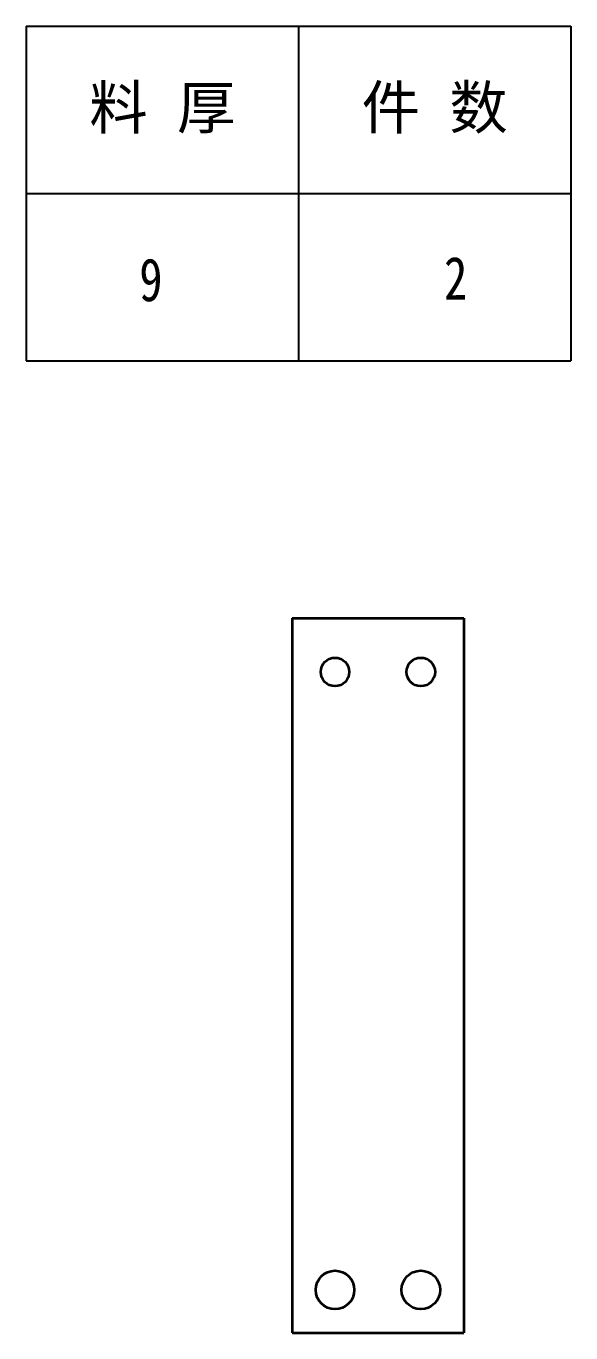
# Model space of a CAD drawing. Header units: millimetres. Extents: x -15766 to 80009, y -9701 to 15159.
# Drawn here: x 4192 to 4319, y 13643.3 to 13947.8 of the extents above; entities that cross this region are included whole.
import ezdxf
from ezdxf.enums import TextEntityAlignment as Align

# ---------------------------------------------------------------- set-up
doc = ezdxf.new("R2010")
doc.units = ezdxf.units.MM
doc.layers.add('07', color=7, linetype='Continuous')
doc.layers.add('AM_VIS', color=7, linetype='Continuous', lineweight=18)
doc.styles.add('DIM', font='', dxfattribs={"width": 0.8})
doc.styles.get('DIM').set_extended_font_data('NSimSun')

# ---------------------------------------------------------------- blocks, each defined once
blk = doc.blocks.new('*T2185')
at = {"color": 0, "linetype": 'ByBlock', "lineweight": -2, "transparency": 16777216}
for p, q in [((0, 0), (127, 0)), ((0, 0), (0, -78)), ((63.5, 0), (63.5, -78)), ((127, 0), (127, -78)), ((0, -39), (127, -39)), ((0, -78), (127, -78))]:
    blk.add_line(p, q, dxfattribs=at)
at = {"color": 0, "transparency": 16777216, "char_height": 10, "width": 60.5, "attachment_point": 5}
for s, insert in [('{\\fSimSun|b0|i0|c134|p2;料 厚}', (31.75, -19.5)), ('{\\fSimSun|b0|i0|c134|p2;件 数}', (95.25, -19.5))]:
    blk.add_mtext(s, dxfattribs=dict(at, insert=insert))
blk = doc.blocks.new('拆图参数')
blk.add_blockref('*T2185', (-63.5, 78))
at = {"style": 'DIM', "width": 0.8}
blk.add_attdef('6', text='', height=10, dxfattribs=at).set_placement((-37.13, 18.91), align=Align.MIDDLE_LEFT)
blk.add_attdef('1', text='', height=10, dxfattribs=at).set_placement((36.65, 19.27), align=Align.MIDDLE_CENTER)

msp = doc.modelspace()

# ---------------------------------------------------------------- linework, layer by layer
at = {"layer": 'AM_VIS', "lineweight": 35}
for p, q in [((4254.03576, 13809.8328), (4254.03576, 13643.3328)), ((4254.03576, 13809.8328), (4294.03576, 13809.8328)), ((4294.03576, 13809.8328), (4294.03576, 13643.3328)), ((4254.03576, 13643.3328), (4294.03576, 13643.3328))]:
    msp.add_line(p, q, dxfattribs=at)
for centre, radius in [((4264.03576, 13797.3328), 3.3235), ((4284.03576, 13797.3328), 3.3235), ((4264.03576, 13653.3328), 4.5), ((4284.03576, 13653.3328), 4.5)]:
    msp.add_circle(centre, radius, dxfattribs=at)

# ---------------------------------------------------------------- block references
at = {"layer": '07'}
msp.add_blockref('拆图参数', (4255.52266, 13869.82098), dxfattribs=at).add_auto_attribs({'1': '2', '6': '9'})

doc.saveas('drawing.dxf')
